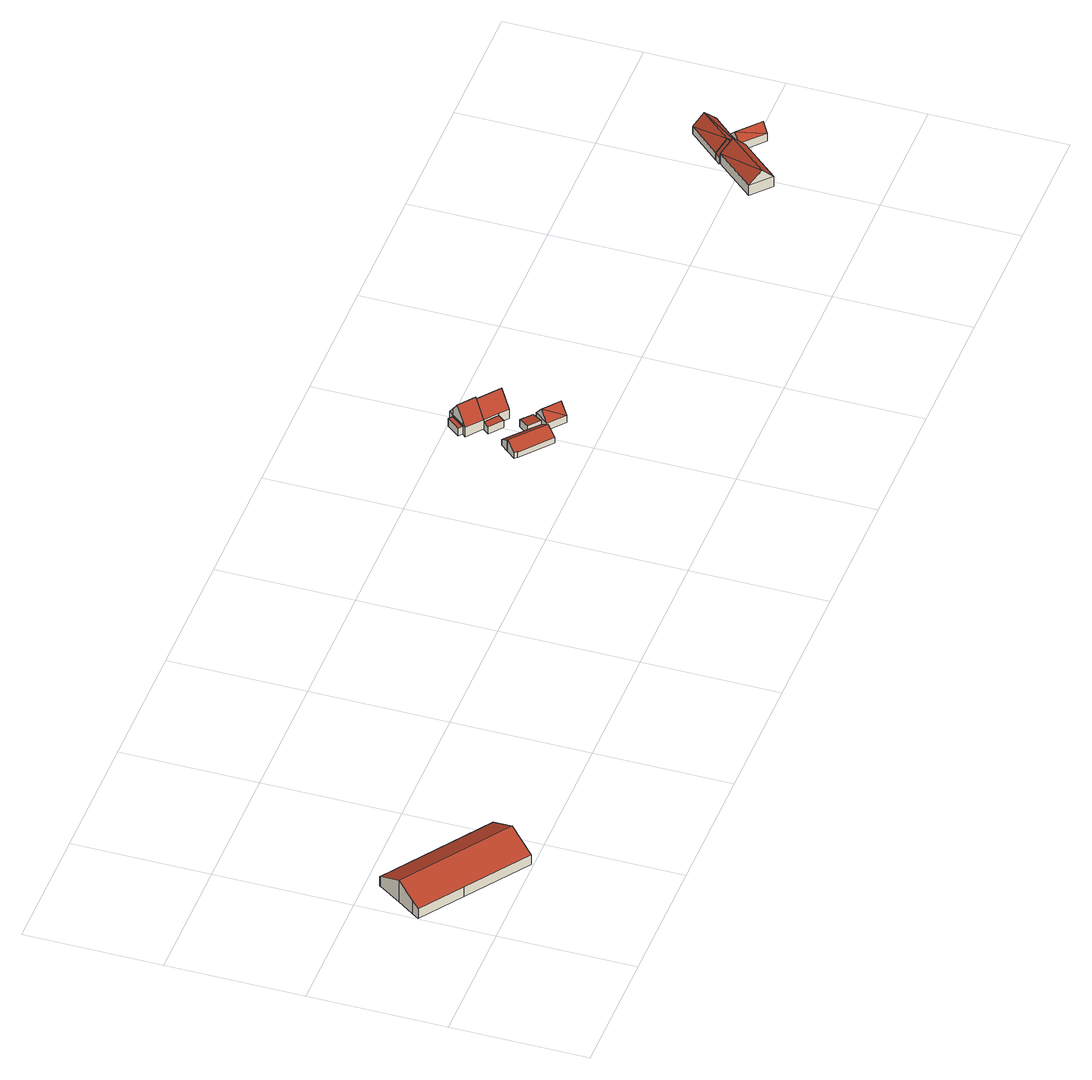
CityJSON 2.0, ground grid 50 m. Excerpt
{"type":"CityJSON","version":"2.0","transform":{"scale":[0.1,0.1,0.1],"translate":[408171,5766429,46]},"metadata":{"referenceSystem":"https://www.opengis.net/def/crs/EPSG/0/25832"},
"CityObjects":{
"building1":{"type":"Building","attributes":{"Gemeindeschluessel":"05515000","Geometrietyp2DReferenz":"3000","function":"31001_2700","roofType":"3100","measuredHeight":9.46},"geometry":[{"type":"Solid","lod":"2","boundaries":[[[[0,1,2,3]],[[4,5,1,0]],[[6,7,5,4]],[[8,9,7,6]],[[10,11,9,8]],[[12,13,11,10]],[[14,15,13,12]],[[16,17,15,14]],[[18,19,17,16]],[[3,2,19,18]],[[12,10,8,6,4,14]],[[0,3,18,16,14,4]],[[1,5,7,9,11,13,15,17,19,2]]]],"semantics":{"surfaces":[{"type":"WallSurface"},{"type":"RoofSurface"},{"type":"GroundSurface"}],"values":[[0,0,0,0,0,0,0,0,0,0,1,1,2]]}}]},
"building2":{"type":"Building","attributes":{"Gemeindeschluessel":"05515000","Geometrietyp2DReferenz":"3000","function":"31001_2700","roofType":"3100","measuredHeight":4.98},"geometry":[{"type":"Solid","lod":"2","boundaries":[[[[20,21,22,23]],[[24,25,21,20]],[[26,27,25,24]],[[28,29,27,26]],[[30,31,29,28]],[[32,33,31,30]],[[34,35,33,32]],[[36,37,35,34]],[[38,39,37,36]],[[40,41,39,38]],[[23,22,41,40]],[[34,32,30,28,26,24,36]],[[20,23,40,38,36,24]],[[21,25,27,29,31,33,35,37,39,41,22]]]],"semantics":{"surfaces":[{"type":"WallSurface"},{"type":"RoofSurface"},{"type":"GroundSurface"}],"values":[[0,0,0,0,0,0,0,0,0,0,0,1,1,2]]}}]},
"building3":{"type":"Building","attributes":{"Gemeindeschluessel":"05515000","Geometrietyp2DReferenz":"3000","function":"51009_1610","roofType":"1000","measuredHeight":3.27},"geometry":[{"type":"Solid","lod":"2","boundaries":[[[[42,43,44,45]],[[46,47,43,42]],[[48,49,47,46]],[[45,44,49,48]],[[46,42,45,48]],[[43,47,49,44]]]],"semantics":{"surfaces":[{"type":"WallSurface"},{"type":"RoofSurface"},{"type":"GroundSurface"}],"values":[[0,0,0,0,1,2]]}}]},
"building4":{"type":"Building","attributes":{"Gemeindeschluessel":"05515000","Geometrietyp2DReferenz":"3000","function":"31001_2700","roofType":"2100","measuredHeight":3.83},"geometry":[{"type":"Solid","lod":"2","boundaries":[[[[50,51,33,52]],[[53,54,51,50]],[[55,35,54,53]],[[52,33,35,55]],[[53,50,52,55]],[[51,54,35,33]]]],"semantics":{"surfaces":[{"type":"WallSurface"},{"type":"RoofSurface"},{"type":"GroundSurface"}],"values":[[0,0,0,0,1,2]]}}]},
"building5":{"type":"Building","attributes":{"Gemeindeschluessel":"05515000","Geometrietyp2DReferenz":"3000","function":"31001_1000","roofType":"3100","measuredHeight":10.46},"address":[{"country":"Germany","locality":"Münster","thoroughfareNumber":"9b","thoroughfareName":"Inselweg"}],"geometry":[{"type":"Solid","lod":"2","boundaries":[[[[56,57,58,59]],[[60,61,57,56]],[[62,63,61,60]],[[64,65,63,62]],[[66,67,65,64]],[[68,69,67,66]],[[59,58,69,68]],[[66,70,71,72,59,68]],[[73,71,70,64,62]],[[70,66,64]],[[73,62,60]],[[72,71,73,60,56]],[[72,56,59]],[[57,61,63,65,67,69,58]]]],"semantics":{"surfaces":[{"type":"WallSurface"},{"type":"RoofSurface"},{"type":"GroundSurface"}],"values":[[0,0,0,0,0,0,0,1,1,0,0,0,0,2]]}}]},
"building6":{"type":"Building","attributes":{"Gemeindeschluessel":"05515000","Geometrietyp2DReferenz":"3000","function":"31001_2460","roofType":"3100","measuredHeight":7.02},"geometry":[{"type":"Solid","lod":"2","boundaries":[[[[74,75,76,77]],[[78,79,75,74]],[[80,81,79,78]],[[77,76,81,80]],[[74,82,78]],[[80,83,77]],[[82,74,77]],[[77,83,82]],[[78,82,83]],[[83,80,78]],[[75,79,81,76]]]],"semantics":{"surfaces":[{"type":"WallSurface"},{"type":"RoofSurface"},{"type":"GroundSurface"}],"values":[[0,0,0,0,0,0,1,1,1,1,2]]}}]},
"building7":{"type":"Building","attributes":{"Gemeindeschluessel":"05515000","Geometrietyp2DReferenz":"3000","function":"31001_1000"},"address":[{"country":"Germany","locality":"Münster","thoroughfareNumber":"9","thoroughfareName":"Inselweg"}],"children":["building7-1","building7-2"]},
"building7-1":{"type":"BuildingPart","attributes":{"roofType":"1000","measuredHeight":3.12},"parents":["building7"],"geometry":[{"type":"Solid","lod":"2","boundaries":[[[[84,85,86,87]],[[88,89,85,84]],[[87,86,90,91]],[[88,84,87,91]],[[85,89,90,86]],[[89,88,91,90]]]],"semantics":{"surfaces":[{"type":"WallSurface"},{"type":"RoofSurface"},{"type":"GroundSurface"},{"type":"ClosureSurface"}],"values":[[0,0,0,1,2,3]]}}]},
"building7-2":{"type":"BuildingPart","attributes":{"roofType":"3100","measuredHeight":9.86},"parents":["building7"],"geometry":[{"type":"Solid","lod":"2","boundaries":[[[[92,93,94,95]],[[96,97,93,92]],[[98,99,97,96]],[[100,90,99,98]],[[91,90,100]],[[101,102,89,88,103]],[[104,105,102,101]],[[106,107,105,104]],[[108,109,107,106]],[[95,94,109,108]],[[101,103,100,98,96,104]],[[92,95,108,106,104,96]],[[93,97,99,90,89,102,105,107,109,94]],[[88,91,100,103]],[[89,90,91,88]]]],"semantics":{"surfaces":[{"type":"WallSurface"},{"type":"RoofSurface"},{"type":"GroundSurface"},{"type":"ClosureSurface"}],"values":[[0,0,0,0,0,0,0,0,0,0,1,1,2,0,3]]}}]},
"building8":{"type":"Building","attributes":{"Gemeindeschluessel":"05515000","Geometrietyp2DReferenz":"3000","function":"31001_2700","roofType":"5000","measuredHeight":8.97},"geometry":[{"type":"Solid","lod":"2","boundaries":[[[[110,111,112,113]],[[114,115,111,110]],[[116,117,115,114]],[[118,119,117,116]],[[113,112,119,118]],[[120,121,122,114,110]],[[118,122,121]],[[118,116,122]],[[120,110,113]],[[121,120,113,118]],[[122,116,114]],[[111,115,117,119,112]]]],"semantics":{"surfaces":[{"type":"WallSurface"},{"type":"RoofSurface"},{"type":"GroundSurface"}],"values":[[0,0,0,0,0,1,1,1,0,0,0,2]]}}]},
"building9":{"type":"Building","attributes":{"Gemeindeschluessel":"05515000","Geometrietyp2DReferenz":"3000","function":"31001_2700"},"children":["building9-1","building9-2","building9-3"]},
"building9-1":{"type":"BuildingPart","attributes":{"roofType":"3100","measuredHeight":7.42},"parents":["building9"],"geometry":[{"type":"Solid","lod":"2","boundaries":[[[[123,124,125,126]],[[113,112,127,128,129,130]],[[126,125,112,113]],[[113,131,126]],[[126,131,132,133,134,123]],[[130,132,131,113]],[[124,127,112,125]],[[135,130,129]],[[124,123,136,128,127]],[[128,136,135,129]],[[130,135,133,132]],[[136,123,134]],[[135,136,134,133]]]],"semantics":{"surfaces":[{"type":"WallSurface"},{"type":"RoofSurface"},{"type":"GroundSurface"},{"type":"ClosureSurface"}],"values":[[0,0,0,0,1,1,2,0,3,3,0,0,3]]}}]},
"building9-2":{"type":"BuildingPart","attributes":{"roofType":"3100","measuredHeight":6.25},"parents":["building9"],"geometry":[{"type":"Solid","lod":"2","boundaries":[[[[137,138,139,140,141]],[[142,143,138,137]],[[144,145,146,143,142]],[[137,147,142]],[[144,148,141]],[[147,137,141]],[[141,148,147]],[[142,147,148]],[[148,144,142]],[[138,143,146,139]],[[145,144,141,140]],[[139,146,145,140]]]],"semantics":{"surfaces":[{"type":"WallSurface"},{"type":"RoofSurface"},{"type":"GroundSurface"},{"type":"ClosureSurface"}],"values":[[0,0,0,0,0,1,1,1,1,2,0,3]]}}]},
"building9-3":{"type":"BuildingPart","attributes":{"roofType":"3100","measuredHeight":7.38},"parents":["building9"],"geometry":[{"type":"Solid","lod":"2","boundaries":[[[[149,150,151,152]],[[140,139,150,149]],[[128,127,146,145]],[[152,151,124,123,153]],[[154,152,155]],[[153,155,152]],[[145,140,149,154]],[[133,135,129,145,154,155]],[[129,128,145]],[[154,149,152]],[[150,139,146,127,124,151]],[[139,140,145,146]],[[136,134,153,123]],[[127,128,136,123,124]],[[133,155,153,134]],[[129,135,136,128]],[[135,133,134,136]]]],"semantics":{"surfaces":[{"type":"WallSurface"},{"type":"RoofSurface"},{"type":"GroundSurface"},{"type":"ClosureSurface"}],"values":[[0,0,0,0,1,1,1,1,0,0,2,3,0,3,0,3,3]]}}]}
},
"vertices":[
[18,299,61],[18,299,5],[1,275,5],[1,275,46],[62,362,100],[62,362,5],[120,447,47],[120,447,5],[121,450,46],[121,450,5],[122,449,46],[122,449,5],[509,182,46],[509,182,5],[449,94,100],[449,94,5],[388,7,46],[388,7,5],[159,166,46],[159,166,5],
[2369,736,26],[2369,736,2],[2378,728,2],[2378,728,26],[2394,768,52],[2394,768,2],[2396,770,50],[2396,770,2],[2396,769,50],[2396,769,2],[2420,798,26],[2420,798,2],[2499,732,26],[2499,732,2],[2539,698,25],[2539,698,2],[2514,666,52],[2514,666,2],[2488,634,26],[2488,634,2],[2376,727,25],[2376,727,2],
[2417,950,37],[2417,950,4],[2431,939,4],[2431,939,37],[2454,998,37],[2454,998,4],[2468,986,37],[2468,986,4],
[2530,772,32],[2530,772,2],[2499,732,41],[2571,738,32],[2571,738,2],[2539,698,41],
[2431,939,44],[2431,939,3],[2421,926,3],[2421,926,44],[2468,986,44],[2468,986,3],[2481,1002,44],[2481,1002,3],[2538,957,44],[2538,957,3],[2479,882,44],[2479,882,3],[2478,881,44],[2478,881,3],[2508,919,108],[2451,964,108],[2431,939,65],[2468,986,70],
[2641,681,34],[2641,681,2],[2580,730,2],[2580,730,34],[2600,630,34],[2600,630,2],[2539,679,34],[2539,679,2],[2620,656,73],[2560,704,73],
[2460,858,34],[2460,858,2],[2508,821,2],[2508,821,34],[2478,881,34],[2478,881,2],[2526,844,2],[2526,844,34],
[2616,891,42],[2616,891,2],[2558,936,2],[2558,936,42],[2588,855,101],[2588,855,2],[2559,818,42],[2559,818,2],[2526,844,42],[2479,882,42],[2479,882,2],[2478,881,42],[2507,918,101],[2507,918,2],[2538,957,37],[2538,957,2],[2561,939,37],[2561,939,2],
[4107,510,47],[4107,510,3],[4090,526,3],[4090,526,47],[3979,367,47],[3979,367,3],[3908,431,47],[3908,431,3],[4036,574,47],[4036,574,3],[4090,526,71],[4074,541,93],[3945,397,93],
[4049,595,30],[4049,595,3],[4033,578,3],[4033,578,30],[4106,544,3],[4106,544,33],[4106,544,46],[4106,544,47],[4068,546,77],[4084,564,77],[4083,565,76],[4051,593,33],[4105,545,47],[4057,587,33],
[4236,506,36],[4236,506,3],[4155,579,3],[4155,579,33],[4155,579,36],[4196,463,36],[4196,463,3],[4116,535,36],[4116,535,33],[4116,535,3],[4216,484,66],[4135,557,66],
[4221,652,33],[4221,652,3],[4154,712,3],[4154,712,33],[4049,595,33],[4187,682,77],[4082,565,77]
]}
